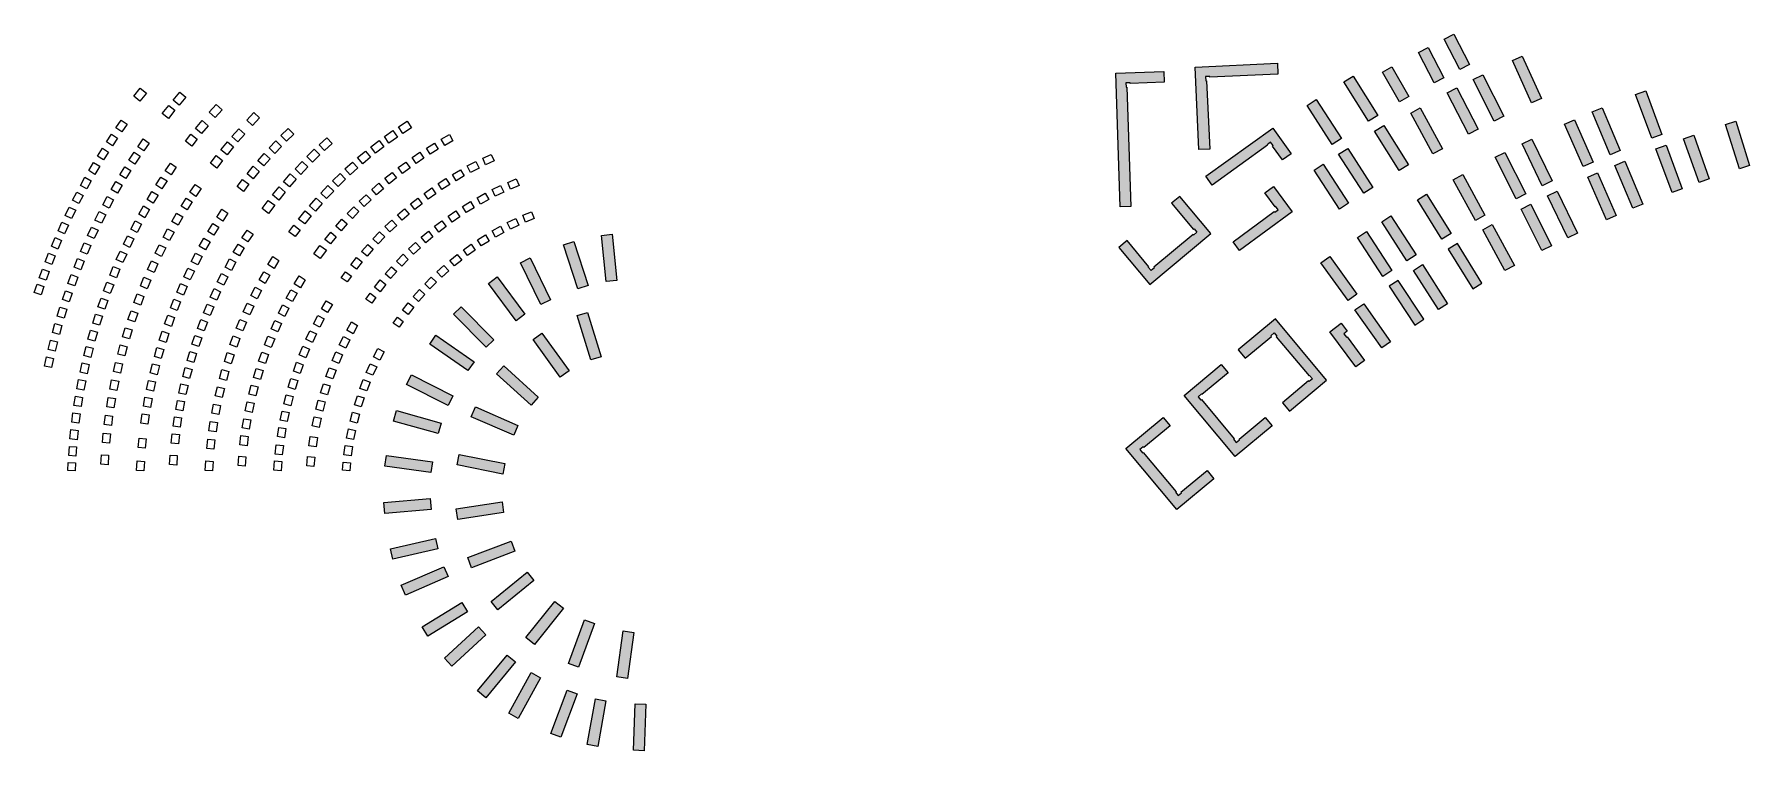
# Model space of a CAD drawing. Header units: millimetres. Extents: x 2242867 to 2245245, y 377909 to 380965.
# Drawn here: x 2242867 to 2245245, y 377909 to 378902 of the extents above; entities that cross this region are included whole.
import ezdxf

# ---------------------------------------------------------------- set-up
doc = ezdxf.new("R2010")
doc.units = ezdxf.units.MM
doc.layers.add('дома_зона застройки', color=7, linetype='Continuous', true_color=0x000000)
doc.layers.add('дома_штриховка_контур_М', color=22, linetype='Continuous', transparency=0.5)
doc.layers.add('дома_штриховка_контур_МН', color=5, linetype='Continuous', transparency=0.5)

msp = doc.modelspace()

# ---------------------------------------------------------------- hatches: boundary and pattern name
at = {"layer": 'дома_штриховка_контур_М'}
h = msp.add_hatch(color=256, dxfattribs=at)
h.dxf.hatch_style = 1
h.paths.add_polyline_path([(2244481.5, 378742), (2244476.2, 378856.2), (2244590.3, 378861.5), (2244591, 378846.6), (2244496.6, 378842.2), (2244496.6, 378843.3), (2244490.7, 378843), (2244490.9, 378837), (2244492.1, 378837.1), (2244496.4, 378742.7)])
h = msp.add_hatch(color=256, dxfattribs=at)
h.dxf.hatch_style = 1
h.paths.add_polyline_path([(2244372.4, 378662.7), (2244366.1, 378847.7), (2244433, 378850), (2244433.5, 378835.1), (2244386.3, 378833.5), (2244386.3, 378834.6), (2244380.4, 378834.4), (2244380.6, 378828.4), (2244381.7, 378828.4), (2244387.3, 378663.2)])
h = msp.add_hatch(color=256, dxfattribs=at)
h.dxf.hatch_style = 1
h.paths.add_polyline_path([(2244491.1, 378704.9), (2244584, 378771.4), (2244609.3, 378736.2), (2244597.1, 378727.5), (2244583.3, 378746.7), (2244584.3, 378747.4), (2244580.8, 378752.2), (2244575.9, 378748.7), (2244576.6, 378747.8), (2244499.8, 378692.7)])
h = msp.add_hatch(color=256, dxfattribs=at)
h.dxf.hatch_style = 1
h.paths.add_polyline_path([(2244370.4, 378606.3), (2244413.4, 378554.8), (2244498, 378625.6), (2244455.1, 378677.1), (2244443.6, 378667.5), (2244473.9, 378631.2), (2244474.7, 378631.9), (2244478.6, 378627.3), (2244474, 378623.5), (2244473.3, 378624.4), (2244418.9, 378579), (2244419.7, 378578.1), (2244415.1, 378574.3), (2244411.3, 378578.9), (2244412.1, 378579.6), (2244381.8, 378615.9)])
h = msp.add_hatch(color=256, dxfattribs=at)
h.dxf.hatch_style = 1
h.paths.add_polyline_path([(2244537.6, 378602), (2244528.7, 378614.1), (2244585.9, 378656), (2244586.6, 378655.1), (2244591.3, 378658.6), (2244587.8, 378663.4), (2244586.9, 378662.7), (2244572.9, 378681.8), (2244585, 378690.6), (2244610.6, 378655.6)])
h = msp.add_hatch(color=256, dxfattribs=at)
h.dxf.hatch_style = 1
h.paths.add_polyline_path([(2244606.8, 378379.6), (2244658.2, 378422.5), (2244587.5, 378507.3), (2244536, 378464.3), (2244545.6, 378452.8), (2244581.9, 378483.1), (2244581.1, 378484), (2244585.7, 378487.8), (2244589.5, 378483.3), (2244588.7, 378482.6), (2244634.1, 378428.2), (2244634.9, 378428.9), (2244638.8, 378424.3), (2244634.3, 378420.5), (2244633.5, 378421.4), (2244597.2, 378391.1)])
h = msp.add_hatch(color=256, dxfattribs=at)
h.dxf.hatch_style = 1
h.paths.add_polyline_path([(2244583, 378359.3), (2244531.5, 378316.4), (2244460.9, 378401.2), (2244512.4, 378444.1), (2244522, 378432.6), (2244485.7, 378402.4), (2244484.9, 378403.3), (2244480.3, 378399.5), (2244484.1, 378394.9), (2244485, 378395.6), (2244530.3, 378341.2), (2244529.4, 378340.5), (2244533.3, 378335.8), (2244537.8, 378339.6), (2244537.1, 378340.5), (2244573.4, 378370.7)])
h = msp.add_hatch(color=256, dxfattribs=at)
h.dxf.hatch_style = 1
h.paths.add_polyline_path([(2244502.3, 378285.9), (2244450.9, 378243), (2244380.3, 378327.9), (2244431.8, 378370.8), (2244441.4, 378359.3), (2244405.1, 378329.1), (2244404.3, 378329.9), (2244399.7, 378326.1), (2244403.5, 378321.5), (2244404.4, 378322.3), (2244449.7, 378267.8), (2244448.8, 378267.1), (2244452.7, 378262.5), (2244457.2, 378266.2), (2244456.5, 378267.1), (2244492.8, 378297.4)])
at = {"layer": 'дома_штриховка_контур_МН'}
h = msp.add_hatch(color=256, dxfattribs=at)
h.dxf.hatch_style = 1
h.paths.add_polyline_path([(2244821.3, 378894.7), (2244834.6, 378901.6), (2244856.3, 378859.7), (2244843.1, 378852.8)])
h = msp.add_hatch(color=256, dxfattribs=at)
h.dxf.hatch_style = 1
h.paths.add_polyline_path([(2244785.8, 378876.5), (2244799, 378883.4), (2244820.8, 378841.4), (2244807.5, 378834.5)])
h = msp.add_hatch(color=256, dxfattribs=at)
h.dxf.hatch_style = 1
h.paths.add_polyline_path([(2244942.3, 378806.5), (2244915.8, 378865.2), (2244929.4, 378871.3), (2244956, 378812.7)])
h = msp.add_hatch(color=256, dxfattribs=at)
h.dxf.hatch_style = 1
h.paths.add_polyline_path([(2244682.5, 378835.8), (2244695.2, 378843.7), (2244729.2, 378789), (2244716.5, 378781.1)])
h = msp.add_hatch(color=256, dxfattribs=at)
h.dxf.hatch_style = 1
h.paths.add_polyline_path([(2244735.9, 378849.1), (2244748.9, 378856.5), (2244772.2, 378815.4), (2244759.2, 378808)])
h = msp.add_hatch(color=256, dxfattribs=at)
h.dxf.hatch_style = 1
h.paths.add_polyline_path([(2244861.7, 378838.9), (2244875, 378845.7), (2244904, 378788.2), (2244890.6, 378781.4)])
h = msp.add_hatch(color=256, dxfattribs=at)
h.dxf.hatch_style = 1
h.paths.add_polyline_path([(2244855, 378763.2), (2244825.6, 378820.5), (2244838.9, 378827.3), (2244868.3, 378770.1)])
h = msp.add_hatch(color=256, dxfattribs=at)
h.dxf.hatch_style = 1
h.paths.add_polyline_path([(2245109.2, 378757.8), (2245086.7, 378818.1), (2245100.8, 378823.4), (2245123.2, 378763)])
h = msp.add_hatch(color=256, dxfattribs=at)
h.dxf.hatch_style = 1
h.paths.add_polyline_path([(2244631.5, 378803.2), (2244644.1, 378811.2), (2244678.9, 378757.1), (2244666.3, 378749)])
h = msp.add_hatch(color=256, dxfattribs=at)
h.dxf.hatch_style = 1
h.paths.add_polyline_path([(2244775, 378792.4), (2244788.1, 378799.6), (2244819, 378743.1), (2244805.8, 378735.9)])
h = msp.add_hatch(color=256, dxfattribs=at)
h.dxf.hatch_style = 1
h.paths.add_polyline_path([(2245026.6, 378794), (2245040.4, 378799.7), (2245065.3, 378740.4), (2245051.5, 378734.6)])
h = msp.add_hatch(color=256, dxfattribs=at)
h.dxf.hatch_style = 1
h.paths.add_polyline_path([(2244725, 378767.4), (2244737.7, 378775.3), (2244771.7, 378720.7), (2244759.1, 378712.8)])
h = msp.add_hatch(color=256, dxfattribs=at)
h.dxf.hatch_style = 1
h.paths.add_polyline_path([(2245013.9, 378718.4), (2244988.1, 378777.3), (2245001.8, 378783.3), (2245027.6, 378724.3)])
h = msp.add_hatch(color=256, dxfattribs=at)
h.dxf.hatch_style = 1
h.paths.add_polyline_path([(2245230.5, 378715.2), (2245211.3, 378776.7), (2245225.6, 378781.1), (2245244.7, 378719.7)])
h = msp.add_hatch(color=256, dxfattribs=at)
h.dxf.hatch_style = 1
h.paths.add_polyline_path([(2244675, 378735.5), (2244687.6, 378743.6), (2244722.4, 378689.4), (2244709.8, 378681.4)])
h = msp.add_hatch(color=256, dxfattribs=at)
h.dxf.hatch_style = 1
h.paths.add_polyline_path([(2244929.2, 378749.8), (2244942.6, 378756.3), (2244970.8, 378698.5), (2244957.3, 378691.9)])
h = msp.add_hatch(color=256, dxfattribs=at)
h.dxf.hatch_style = 1
h.paths.add_polyline_path([(2245137.3, 378682.5), (2245114.8, 378742.8), (2245128.8, 378748.1), (2245151.3, 378687.7)])
h = msp.add_hatch(color=256, dxfattribs=at)
h.dxf.hatch_style = 1
h.paths.add_polyline_path([(2245153.1, 378756.9), (2245167.2, 378761.9), (2245188.8, 378701.3), (2245174.7, 378696.3)])
h = msp.add_hatch(color=256, dxfattribs=at)
h.dxf.hatch_style = 1
h.paths.add_polyline_path([(2244641, 378713.4), (2244653.5, 378721.6), (2244688.7, 378667.7), (2244676.2, 378659.5)])
h = msp.add_hatch(color=256, dxfattribs=at)
h.dxf.hatch_style = 1
h.paths.add_polyline_path([(2244920.9, 378673.7), (2244891.9, 378731.2), (2244905.3, 378737.9), (2244934.3, 378680.5)])
h = msp.add_hatch(color=256, dxfattribs=at)
h.dxf.hatch_style = 1
h.paths.add_polyline_path([(2245057.7, 378719.9), (2245071.5, 378725.7), (2245096.5, 378666.3), (2245082.7, 378660.5)])
h = msp.add_hatch(color=256, dxfattribs=at)
h.dxf.hatch_style = 1
h.paths.add_polyline_path([(2244833.9, 378700.1), (2244847, 378707.3), (2244877.9, 378650.8), (2244864.7, 378643.6)])
h = msp.add_hatch(color=256, dxfattribs=at)
h.dxf.hatch_style = 1
h.paths.add_polyline_path([(2245046.1, 378644.7), (2245020.3, 378703.7), (2245034, 378709.7), (2245059.8, 378650.7)])
h = msp.add_hatch(color=256, dxfattribs=at)
h.dxf.hatch_style = 1
h.paths.add_polyline_path([(2244784.3, 378672.3), (2244797, 378680.2), (2244831, 378625.5), (2244818.3, 378617.6)])
h = msp.add_hatch(color=256, dxfattribs=at)
h.dxf.hatch_style = 1
h.paths.add_polyline_path([(2244964.6, 378677.6), (2244978, 378684.2), (2245006.2, 378626.3), (2244992.7, 378619.7)])
h = msp.add_hatch(color=256, dxfattribs=at)
h.dxf.hatch_style = 1
h.paths.add_polyline_path([(2244735, 378642), (2244747.6, 378650.1), (2244782.4, 378595.9), (2244769.8, 378587.8)])
h = msp.add_hatch(color=256, dxfattribs=at)
h.dxf.hatch_style = 1
h.paths.add_polyline_path([(2244956.9, 378601.9), (2244928.1, 378659.4), (2244941.5, 378666.1), (2244970.3, 378608.6)])
h = msp.add_hatch(color=256, dxfattribs=at)
h.dxf.hatch_style = 1
h.paths.add_polyline_path([(2243659.8, 378558.9), (2243653.6, 378623), (2243668.5, 378624.5), (2243674.7, 378560.4)])
h = msp.add_hatch(color=256, dxfattribs=at)
h.dxf.hatch_style = 1
h.paths.add_polyline_path([(2244701, 378620), (2244713.5, 378628.2), (2244748.7, 378574.3), (2244736.2, 378566.1)])
h = msp.add_hatch(color=256, dxfattribs=at)
h.dxf.hatch_style = 1
h.paths.add_polyline_path([(2244874.8, 378630.8), (2244887.9, 378638), (2244918.7, 378581.5), (2244905.6, 378574.3)])
h = msp.add_hatch(color=256, dxfattribs=at)
h.dxf.hatch_style = 1
h.paths.add_polyline_path([(2243634.9, 378553.4), (2243620.7, 378548.8), (2243601, 378610.1), (2243615.2, 378614.7)])
h = msp.add_hatch(color=256, dxfattribs=at)
h.dxf.hatch_style = 1
h.paths.add_polyline_path([(2244861, 378549.1), (2244873.7, 378557), (2244839.7, 378611.7), (2244827, 378603.8)])
h = msp.add_hatch(color=256, dxfattribs=at)
h.dxf.hatch_style = 1
h.paths.add_polyline_path([(2243541.4, 378585.2), (2243554.9, 378591.7), (2243582.9, 378533.7), (2243569.4, 378527.2)])
h = msp.add_hatch(color=256, dxfattribs=at)
h.dxf.hatch_style = 1
h.paths.add_polyline_path([(2244688.2, 378532.8), (2244650.6, 378585.1), (2244662.8, 378593.8), (2244700.3, 378541.6)])
h = msp.add_hatch(color=256, dxfattribs=at)
h.dxf.hatch_style = 1
h.paths.add_polyline_path([(2244825.9, 378528.1), (2244813.3, 378520.1), (2244778.8, 378574.5), (2244791.5, 378582.5)])
h = msp.add_hatch(color=256, dxfattribs=at)
h.dxf.hatch_style = 1
h.paths.add_polyline_path([(2243496.8, 378556.5), (2243508.8, 378565.4), (2243547.2, 378513.8), (2243535.2, 378504.8)])
h = msp.add_hatch(color=256, dxfattribs=at)
h.dxf.hatch_style = 1
h.paths.add_polyline_path([(2244780.7, 378498.8), (2244793.2, 378507.1), (2244757.6, 378560.7), (2244745.1, 378552.5)])
h = msp.add_hatch(color=256, dxfattribs=at)
h.dxf.hatch_style = 1
h.paths.add_polyline_path([(2244747, 378475.7), (2244734.8, 378467.1), (2244697.7, 378519.7), (2244709.9, 378528.3)])
h = msp.add_hatch(color=256, dxfattribs=at)
h.dxf.hatch_style = 1
h.paths.add_polyline_path([(2243448.5, 378513.7), (2243459.1, 378524.2), (2243504.3, 378478.4), (2243493.6, 378467.9)])
h = msp.add_hatch(color=256, dxfattribs=at)
h.dxf.hatch_style = 1
h.paths.add_polyline_path([(2243638.9, 378450.4), (2243619.8, 378511.9), (2243634, 378516.3), (2243653.1, 378454.8)])
h = msp.add_hatch(color=256, dxfattribs=at)
h.dxf.hatch_style = 1
h.paths.add_polyline_path([(2243415.5, 378472.3), (2243424, 378484.6), (2243476.9, 378448), (2243468.4, 378435.7)])
h = msp.add_hatch(color=256, dxfattribs=at)
h.dxf.hatch_style = 1
h.paths.add_polyline_path([(2243558.7, 378478.6), (2243570.8, 378487.4), (2243608.5, 378435.2), (2243596.4, 378426.5)])
h = msp.add_hatch(color=256, dxfattribs=at)
h.dxf.hatch_style = 1
h.paths.add_polyline_path([(2244662.9, 378489.5), (2244678.8, 378501.2), (2244687, 378490.1), (2244682.3, 378486.6), (2244685.8, 378481.8), (2244686.8, 378482.5), (2244711.1, 378449.7), (2244699.1, 378440.8)])
h = msp.add_hatch(color=256, dxfattribs=at)
h.dxf.hatch_style = 1
h.paths.add_polyline_path([(2243508, 378431), (2243518, 378442.1), (2243565.9, 378399), (2243555.9, 378387.9)])
h = msp.add_hatch(color=256, dxfattribs=at)
h.dxf.hatch_style = 1
h.paths.add_polyline_path([(2243383.5, 378416.2), (2243390.2, 378429.6), (2243447.7, 378400.7), (2243441, 378387.3)])
h = msp.add_hatch(color=256, dxfattribs=at)
h.dxf.hatch_style = 1
h.paths.add_polyline_path([(2243472.8, 378371.7), (2243478.8, 378385.5), (2243537.8, 378359.8), (2243531.9, 378346.1)])
h = msp.add_hatch(color=256, dxfattribs=at)
h.dxf.hatch_style = 1
h.paths.add_polyline_path([(2243365.4, 378365.8), (2243369.5, 378380.2), (2243431.4, 378362.7), (2243427.4, 378348.3)])
h = msp.add_hatch(color=256, dxfattribs=at)
h.dxf.hatch_style = 1
h.paths.add_polyline_path([(2243355.4, 378318.2), (2243419.2, 378309.3), (2243417.1, 378294.5), (2243353.3, 378303.4)])
h = msp.add_hatch(color=256, dxfattribs=at)
h.dxf.hatch_style = 1
h.paths.add_polyline_path([(2243453.5, 378305), (2243456.5, 378319.6), (2243519.6, 378306.9), (2243516.6, 378292.3)])
h = msp.add_hatch(color=256, dxfattribs=at)
h.dxf.hatch_style = 1
h.paths.add_polyline_path([(2243352, 378252.7), (2243416.1, 378258.2), (2243417.4, 378243.3), (2243353.2, 378237.8)])
h = msp.add_hatch(color=256, dxfattribs=at)
h.dxf.hatch_style = 1
h.paths.add_polyline_path([(2243452.1, 378244.1), (2243515.7, 378253.7), (2243517.9, 378239), (2243454.3, 378229.3)])
h = msp.add_hatch(color=256, dxfattribs=at)
h.dxf.hatch_style = 1
h.paths.add_polyline_path([(2243360.9, 378188.8), (2243423.6, 378203.1), (2243426.9, 378188.5), (2243364.2, 378174.2)])
h = msp.add_hatch(color=256, dxfattribs=at)
h.dxf.hatch_style = 1
h.paths.add_polyline_path([(2243468.1, 378176.5), (2243528.3, 378199.3), (2243533.6, 378185.3), (2243473.4, 378162.5)])
h = msp.add_hatch(color=256, dxfattribs=at)
h.dxf.hatch_style = 1
h.paths.add_polyline_path([(2243376.1, 378138.1), (2243435, 378163.9), (2243441, 378150.2), (2243382.1, 378124.4)])
h = msp.add_hatch(color=256, dxfattribs=at)
h.dxf.hatch_style = 1
h.paths.add_polyline_path([(2243500.5, 378115.6), (2243550.3, 378156.3), (2243559.8, 378144.7), (2243510, 378104)])
h = msp.add_hatch(color=256, dxfattribs=at)
h.dxf.hatch_style = 1
h.paths.add_polyline_path([(2243405, 378080.4), (2243459.9, 378114.1), (2243467.7, 378101.4), (2243412.9, 378067.7)])
h = msp.add_hatch(color=256, dxfattribs=at)
h.dxf.hatch_style = 1
h.paths.add_polyline_path([(2243548.8, 378065.6), (2243589, 378115.9), (2243600.7, 378106.5), (2243560.5, 378056.3)])
h = msp.add_hatch(color=256, dxfattribs=at)
h.dxf.hatch_style = 1
h.paths.add_polyline_path([(2243435.8, 378037.2), (2243483.3, 378080.6), (2243493.4, 378069.6), (2243445.9, 378026.2)])
h = msp.add_hatch(color=256, dxfattribs=at)
h.dxf.hatch_style = 1
h.paths.add_polyline_path([(2243629.8, 378090.1), (2243643.8, 378085), (2243621.6, 378024.5), (2243607.6, 378029.7)])
h = msp.add_hatch(color=256, dxfattribs=at)
h.dxf.hatch_style = 1
h.paths.add_polyline_path([(2243683.6, 378075), (2243698.4, 378072.9), (2243689.4, 378009.1), (2243674.6, 378011.2)])
h = msp.add_hatch(color=256, dxfattribs=at)
h.dxf.hatch_style = 1
h.paths.add_polyline_path([(2243481.8, 377991.9), (2243522.9, 378041.5), (2243534.4, 378032), (2243493.3, 377982.4)])
h = msp.add_hatch(color=256, dxfattribs=at)
h.dxf.hatch_style = 1
h.paths.add_polyline_path([(2243524.9, 377960.9), (2243555.9, 378017.3), (2243569, 378010.1), (2243538, 377953.7)])
h = msp.add_hatch(color=256, dxfattribs=at)
h.dxf.hatch_style = 1
h.paths.add_polyline_path([(2243583.1, 377932.8), (2243606, 377993), (2243619.9, 377987.7), (2243597, 377927.5)])
h = msp.add_hatch(color=256, dxfattribs=at)
h.dxf.hatch_style = 1
h.paths.add_polyline_path([(2243633.8, 377917.4), (2243645, 377980.7), (2243659.7, 377978.1), (2243648.5, 377914.8)])
h = msp.add_hatch(color=256, dxfattribs=at)
h.dxf.hatch_style = 1
h.paths.add_polyline_path([(2243697.8, 377909.5), (2243700.2, 377973.8), (2243715.1, 377973.3), (2243712.8, 377909)])

# ---------------------------------------------------------------- linework, layer by layer
at = {"layer": 'дома_зона застройки'}
for points in [[(2244821.3, 378894.7), (2244834.6, 378901.6), (2244856.3, 378859.7), (2244843.1, 378852.8)], [(2244481.5, 378742), (2244476.2, 378856.2), (2244590.3, 378861.5), (2244591, 378846.6), (2244496.6, 378842.2), (2244496.6, 378843.3), (2244490.7, 378843), (2244490.9, 378837), (2244492.1, 378837.1), (2244496.4, 378742.7)], [(2244785.8, 378876.5), (2244799, 378883.4), (2244820.8, 378841.4), (2244807.5, 378834.5)], [(2244942.3, 378806.5), (2244915.8, 378865.2), (2244929.4, 378871.3), (2244956, 378812.7)], [(2244372.4, 378662.7), (2244366.1, 378847.7), (2244433, 378850), (2244433.5, 378835.1), (2244386.3, 378833.5), (2244386.3, 378834.6), (2244380.4, 378834.4), (2244380.6, 378828.4), (2244381.7, 378828.4), (2244387.3, 378663.2)], [(2244682.5, 378835.8), (2244695.2, 378843.7), (2244729.2, 378789), (2244716.5, 378781.1)], [(2244735.9, 378849.1), (2244748.9, 378856.5), (2244772.2, 378815.4), (2244759.2, 378808)], [(2244861.7, 378838.9), (2244875, 378845.7), (2244904, 378788.2), (2244890.6, 378781.4)], [(2243005.3, 378816), (2243014.2, 378827.2), (2243022.8, 378820.3), (2243013.9, 378809.2)], [(2243059.9, 378810.6), (2243069.1, 378821.5), (2243077.5, 378814.5), (2243068.3, 378803.5)], [(2244855, 378763.2), (2244825.6, 378820.5), (2244838.9, 378827.3), (2244868.3, 378770.1)], [(2245109.2, 378757.8), (2245086.7, 378818.1), (2245100.8, 378823.4), (2245123.2, 378763)], [(2243044.8, 378791.9), (2243053.7, 378803.1), (2243062.3, 378796.3), (2243053.4, 378785.1)], [(2243110, 378793.9), (2243119.6, 378804.5), (2243127.8, 378797.1), (2243118.1, 378786.5)], [(2243162, 378782.7), (2243171.7, 378793.2), (2243179.8, 378785.7), (2243170, 378775.2)], [(2244631.5, 378803.2), (2244644.1, 378811.2), (2244678.9, 378757.1), (2244666.3, 378749)], [(2244775, 378792.4), (2244788.1, 378799.6), (2244819, 378743.1), (2244805.8, 378735.9)], [(2245026.6, 378794), (2245040.4, 378799.7), (2245065.3, 378740.4), (2245051.5, 378734.6)], [(2242980.4, 378772), (2242987.8, 378782.6), (2242996, 378776.9), (2242988.6, 378766.3)], [(2243090.8, 378771.1), (2243100, 378782.1), (2243108.4, 378775), (2243099.3, 378764.1)], [(2243141.4, 378759.9), (2243150.9, 378770.7), (2243159.1, 378763.4), (2243149.7, 378752.7)], [(2243209.3, 378761.3), (2243219.5, 378771.2), (2243227.2, 378763.3), (2243216.9, 378753.4)], [(2243352.6, 378760), (2243364.3, 378768.2), (2243370.7, 378759.3), (2243359, 378751)], [(2243372, 378773.5), (2243384, 378781.3), (2243390, 378772.1), (2243378, 378764.3)], [(2244491.1, 378704.9), (2244584, 378771.4), (2244609.3, 378736.2), (2244597.1, 378727.5), (2244583.3, 378746.7), (2244584.3, 378747.4), (2244580.8, 378752.2), (2244575.9, 378748.7), (2244576.6, 378747.8), (2244499.8, 378692.7)], [(2244725, 378767.4), (2244737.7, 378775.3), (2244771.7, 378720.7), (2244759.1, 378712.8)], [(2245013.9, 378718.4), (2244988.1, 378777.3), (2245001.8, 378783.3), (2245027.6, 378724.3)], [(2245230.5, 378715.2), (2245211.3, 378776.7), (2245225.6, 378781.1), (2245244.7, 378719.7)], [(2242954.9, 378732.8), (2242961.8, 378743.8), (2242970.2, 378738.5), (2242963.3, 378727.5)], [(2242967.4, 378752.6), (2242974.6, 378763.4), (2242982.9, 378757.9), (2242975.7, 378747)], [(2243011, 378745.9), (2243018.4, 378756.6), (2243026.6, 378750.9), (2243019.2, 378740.2)], [(2243076.9, 378753.4), (2243084.4, 378763.1), (2243093.1, 378756.4), (2243085.6, 378746.7)], [(2243126.2, 378741.6), (2243135.2, 378752.7), (2243143.7, 378745.7), (2243134.7, 378734.6)], [(2243193, 378744.1), (2243202.1, 378753.8), (2243210.1, 378746.3), (2243201, 378736.6)], [(2243245.3, 378732.3), (2243255.5, 378742.3), (2243263.2, 378734.5), (2243253, 378724.4)], [(2243262.2, 378748.6), (2243272.7, 378758.3), (2243280.2, 378750.2), (2243269.6, 378740.5)], [(2243333.8, 378745.7), (2243345.2, 378754.4), (2243351.9, 378745.7), (2243340.5, 378737)], [(2243411, 378743.9), (2243422, 378750.8), (2243427.3, 378742.3), (2243416.3, 378735.4)], [(2243431.5, 378756.3), (2243442.8, 378762.6), (2243447.7, 378753.9), (2243436.4, 378747.6)], [(2244675, 378735.5), (2244687.6, 378743.6), (2244722.4, 378689.4), (2244709.8, 378681.4)], [(2244929.2, 378749.8), (2244942.6, 378756.3), (2244970.8, 378698.5), (2244957.3, 378691.9)], [(2245137.3, 378682.5), (2245114.8, 378742.8), (2245128.8, 378748.1), (2245151.3, 378687.7)], [(2245153.1, 378756.9), (2245167.2, 378761.9), (2245188.8, 378701.3), (2245174.7, 378696.3)], [(2242942.9, 378712.7), (2242949.5, 378723.9), (2242958.1, 378718.8), (2242951.5, 378707.6)], [(2242986, 378707), (2242992.8, 378718.1), (2243001.3, 378712.8), (2242994.5, 378701.8)], [(2242998.6, 378727.2), (2243005.7, 378738.1), (2243014.1, 378732.6), (2243007, 378721.7)], [(2243048.8, 378712.5), (2243056.1, 378723.2), (2243064.3, 378717.6), (2243057, 378706.9)], [(2243111.6, 378723.1), (2243119.7, 378733.6), (2243128.4, 378726.9), (2243120.3, 378716.3)], [(2243162.3, 378708.4), (2243170.7, 378718.7), (2243179.2, 378711.7), (2243170.8, 378701.4)], [(2243177.3, 378726.5), (2243186.1, 378736.5), (2243194.4, 378729.3), (2243185.6, 378719.3)], [(2243228.8, 378715.1), (2243238.6, 378725.5), (2243246.6, 378717.9), (2243236.8, 378707.5)], [(2243297.9, 378715), (2243308.6, 378724.6), (2243315.9, 378716.4), (2243305.3, 378706.8)], [(2243315.6, 378730.7), (2243326.6, 378739.8), (2243333.6, 378731.4), (2243322.6, 378722.2)], [(2243371.9, 378716.9), (2243382.3, 378724.6), (2243388.3, 378716.6), (2243377.8, 378708.9)], [(2243391.1, 378730.8), (2243401.9, 378738.1), (2243407.5, 378729.9), (2243396.8, 378722.6)], [(2243467.6, 378719.2), (2243479.2, 378725.2), (2243483.8, 378716.3), (2243472.2, 378710.3)], [(2243488.9, 378730), (2243500.7, 378735.3), (2243504.8, 378726.2), (2243492.9, 378720.9)], [(2244641, 378713.4), (2244653.5, 378721.6), (2244688.7, 378667.7), (2244676.2, 378659.5)], [(2244920.9, 378673.7), (2244891.9, 378731.2), (2244905.3, 378737.9), (2244934.3, 378680.5)], [(2245057.7, 378719.9), (2245071.5, 378725.7), (2245096.5, 378666.3), (2245082.7, 378660.5)], [(2242931.4, 378692.3), (2242937.7, 378703.7), (2242946.5, 378698.8), (2242940.2, 378687.4)], [(2242973.9, 378686.4), (2242980.4, 378697.7), (2242989.1, 378692.7), (2242982.6, 378681.4)], [(2243036, 378692.9), (2243043, 378703.8), (2243051.4, 378698.4), (2243044.4, 378687.4)], [(2243148.6, 378690.7), (2243156.1, 378700.5), (2243164.8, 378693.8), (2243157.3, 378684)], [(2243212.9, 378697.3), (2243222.3, 378708.1), (2243230.6, 378700.8), (2243221.2, 378690.1)], [(2243280.9, 378698.6), (2243291.2, 378708.6), (2243298.8, 378700.7), (2243288.6, 378690.7)], [(2243335.2, 378686.6), (2243344.9, 378695.2), (2243351.5, 378687.7), (2243341.8, 378679.1)], [(2243353.2, 378702.1), (2243363.3, 378710.3), (2243369.6, 378702.6), (2243359.5, 378694.4)], [(2243427, 378694.8), (2243438, 378701.8), (2243443.4, 378693.4), (2243432.4, 378686.4)], [(2243447, 378707.5), (2243458.3, 378714), (2243463.3, 378705.3), (2243452, 378698.8)], [(2243523.5, 378696.4), (2243535.5, 378701.4), (2243539.3, 378692.2), (2243527.3, 378687.2)], [(2244833.9, 378700.1), (2244847, 378707.3), (2244877.9, 378650.8), (2244864.7, 378643.6)], [(2245046.1, 378644.7), (2245020.3, 378703.7), (2245034, 378709.7), (2245059.8, 378650.7)], [(2242920.5, 378671.6), (2242926.5, 378683.1), (2242935.4, 378678.5), (2242929.4, 378667)], [(2242962.5, 378665.5), (2242968.6, 378676.9), (2242977.4, 378672.2), (2242971.3, 378660.8)], [(2243023.8, 378672.8), (2243030.5, 378684), (2243039.1, 378678.8), (2243032.4, 378667.7)], [(2243070.9, 378663.7), (2243077.8, 378674.7), (2243086.3, 378669.4), (2243079.4, 378658.4)], [(2243083, 378682.7), (2243090.3, 378693.5), (2243098.6, 378687.9), (2243091.3, 378677.1)], [(2243183.1, 378660.2), (2243191.8, 378671.5), (2243200.6, 378664.9), (2243191.9, 378653.5)], [(2243197.7, 378679), (2243206.7, 378690.1), (2243215.3, 378683.1), (2243206.2, 378672)], [(2243248.8, 378664), (2243258.3, 378674.7), (2243266.5, 378667.4), (2243257.1, 378656.7)], [(2243264.5, 378681.6), (2243274.4, 378692), (2243282.4, 378684.4), (2243272.5, 378674)], [(2243317.8, 378670.4), (2243327.2, 378679.4), (2243334.1, 378672.2), (2243324.8, 378663.2)], [(2243388.8, 378666.8), (2243399.1, 378674.8), (2243405.2, 378666.9), (2243395, 378658.9)], [(2243407.6, 378681.2), (2243418.2, 378688.7), (2243424, 378680.6), (2243413.4, 378673.1)], [(2243481, 378675.2), (2243492.5, 378681.4), (2243497.2, 378672.6), (2243485.8, 378666.4)], [(2243502, 378686.4), (2243513.7, 378692), (2243518, 378682.9), (2243506.3, 378677.3)], [(2244370.4, 378606.3), (2244413.4, 378554.8), (2244498, 378625.6), (2244455.1, 378677.1), (2244443.6, 378667.5), (2244473.9, 378631.2), (2244474.7, 378631.9), (2244478.6, 378627.3), (2244474, 378623.5), (2244473.3, 378624.4), (2244418.9, 378579), (2244419.7, 378578.1), (2244415.1, 378574.3), (2244411.3, 378578.9), (2244412.1, 378579.6), (2244381.8, 378615.9)], [(2244537.6, 378602), (2244528.7, 378614.1), (2244585.9, 378656), (2244586.6, 378655.1), (2244591.3, 378658.6), (2244587.8, 378663.4), (2244586.9, 378662.7), (2244572.9, 378681.8), (2244585, 378690.6), (2244610.6, 378655.6)], [(2244784.3, 378672.3), (2244797, 378680.2), (2244831, 378625.5), (2244818.3, 378617.6)], [(2244964.6, 378677.6), (2244978, 378684.2), (2245006.2, 378626.3), (2244992.7, 378619.7)], [(2242910.2, 378650.6), (2242915.9, 378662.3), (2242924.9, 378657.9), (2242919.1, 378646.2)], [(2242951.6, 378644.3), (2242957.4, 378655.9), (2242966.4, 378651.4), (2242960.5, 378639.8)], [(2243012.2, 378652.5), (2243018.6, 378663.8), (2243027.3, 378658.9), (2243020.9, 378647.5)], [(2243058.2, 378642.3), (2243064.7, 378653.6), (2243073.4, 378648.5), (2243066.8, 378637.3)], [(2243120.3, 378648.4), (2243127.5, 378659.2), (2243135.8, 378653.7), (2243128.7, 378642.9)], [(2243233.8, 378645.7), (2243242.8, 378656.8), (2243251.4, 378649.9), (2243242.3, 378638.8)], [(2243301.2, 378653.4), (2243310.1, 378662.8), (2243317.4, 378655.9), (2243308.4, 378646.5)], [(2243370.8, 378651.4), (2243380.6, 378659.9), (2243387.1, 378652.3), (2243377.3, 378643.9)], [(2243440.9, 378649.8), (2243451.7, 378657.1), (2243457.3, 378648.8), (2243446.6, 378641.5)], [(2243460.7, 378663), (2243471.8, 378669.8), (2243477, 378661.2), (2243465.9, 378654.5)], [(2243544.6, 378650.8), (2243556.7, 378655.6), (2243560.4, 378646.4), (2243548.4, 378641.5)], [(2244735, 378642), (2244747.6, 378650.1), (2244782.4, 378595.9), (2244769.8, 378587.8)], [(2244956.9, 378601.9), (2244928.1, 378659.4), (2244941.5, 378666.1), (2244970.3, 378608.6)], [(2242900.4, 378629.4), (2242905.8, 378641.2), (2242914.9, 378637.1), (2242909.5, 378625.2)], [(2242941.3, 378622.7), (2242946.8, 378634.5), (2242955.9, 378630.3), (2242950.4, 378618.5)], [(2243001.2, 378631.8), (2243007.3, 378643.3), (2243016.1, 378638.6), (2243010.1, 378627.1)], [(2243046.2, 378620.5), (2243052.3, 378632), (2243061.1, 378627.3), (2243055, 378615.8)], [(2243107.9, 378628.3), (2243114.7, 378639.4), (2243123.2, 378634.2), (2243116.4, 378623.1)], [(2243155.2, 378619.4), (2243162.3, 378630.3), (2243170.7, 378624.9), (2243163.6, 378613.9)], [(2243220.3, 378627.9), (2243227.1, 378637), (2243235.9, 378630.4), (2243229.1, 378621.3)], [(2243270.1, 378617.4), (2243278.3, 378627.5), (2243286, 378621.2), (2243277.9, 378611.1)], [(2243285.3, 378635.7), (2243293.8, 378645.5), (2243301.3, 378638.9), (2243292.8, 378629.1)], [(2243336.8, 378618.4), (2243345.9, 378627.7), (2243353.1, 378620.8), (2243344, 378611.4)], [(2243353.4, 378635.3), (2243362.9, 378644.2), (2243369.7, 378636.9), (2243360.3, 378628)], [(2243403.6, 378620.4), (2243413.6, 378628.8), (2243420, 378621.1), (2243410.1, 378612.8)], [(2243421.9, 378635.6), (2243432.3, 378643.4), (2243438.3, 378635.4), (2243428, 378627.6)], [(2243481.7, 378616.8), (2243492.7, 378623.7), (2243498, 378615.2), (2243487, 378608.3)], [(2243502, 378629.3), (2243513.4, 378635.6), (2243518.2, 378626.8), (2243506.8, 378620.6)], [(2243523, 378640.7), (2243534.7, 378646.3), (2243539, 378637.2), (2243527.3, 378631.6)], [(2243659.8, 378558.9), (2243653.6, 378623), (2243668.5, 378624.5), (2243674.7, 378560.4)], [(2244701, 378620), (2244713.5, 378628.2), (2244748.7, 378574.3), (2244736.2, 378566.1)], [(2244874.8, 378630.8), (2244887.9, 378638), (2244918.7, 378581.5), (2244905.6, 378574.3)], [(2242891.1, 378607.9), (2242896.2, 378619.9), (2242905.4, 378615.9), (2242900.3, 378604)], [(2242931.6, 378600.9), (2242936.8, 378612.8), (2242946, 378608.9), (2242940.8, 378596.9)], [(2242981.1, 378589.4), (2242986.5, 378601.3), (2242995.6, 378597.1), (2242990.2, 378585.3)], [(2242990.9, 378610.7), (2242996.6, 378622.4), (2243005.5, 378618), (2242999.8, 378606.3)], [(2243034.9, 378598.3), (2243040.7, 378610), (2243049.6, 378605.6), (2243043.9, 378593.9)], [(2243096.1, 378607.9), (2243102.6, 378619.2), (2243111.2, 378614.2), (2243104.8, 378602.9)], [(2243143.2, 378599.6), (2243149.8, 378610.8), (2243158.4, 378605.7), (2243151.8, 378594.5)], [(2243254.9, 378597.4), (2243263.4, 378608.9), (2243272.3, 378602.3), (2243263.8, 378590.8)], [(2243321.1, 378600.7), (2243329.7, 378610.5), (2243337.2, 378603.8), (2243328.6, 378594.1)], [(2243386.2, 378604.4), (2243395.7, 378613.2), (2243402.5, 378605.9), (2243393, 378597)], [(2243462.1, 378603.2), (2243472.7, 378610.7), (2243478.5, 378602.5), (2243467.9, 378595)], [(2243634.9, 378553.4), (2243620.7, 378548.8), (2243601, 378610.1), (2243615.2, 378614.7)], [(2244861, 378549.1), (2244873.7, 378557), (2244839.7, 378611.7), (2244827, 378603.8)], [(2242874.4, 378564.2), (2242878.8, 378576.4), (2242888.2, 378573), (2242883.8, 378560.8)], [(2242882.5, 378586.2), (2242887.2, 378598.3), (2242896.5, 378594.6), (2242891.8, 378582.5)], [(2242922.6, 378578.8), (2242927.4, 378590.9), (2242936.7, 378587.2), (2242931.9, 378575.1)], [(2242972, 378567.8), (2242977, 378579.8), (2242986.2, 378576), (2242981.2, 378564)], [(2243024.4, 378575.8), (2243029.7, 378587.7), (2243038.8, 378583.5), (2243033.5, 378571.7)], [(2243074.7, 378565.8), (2243080.4, 378577.5), (2243089.4, 378573.2), (2243083.7, 378561.5)], [(2243085.1, 378587), (2243091.1, 378598.5), (2243100, 378593.9), (2243093.9, 378582.4)], [(2243131.8, 378579.2), (2243138, 378590.6), (2243146.8, 378585.8), (2243140.6, 378574.4)], [(2243191.3, 378582.6), (2243198.2, 378593.7), (2243206.6, 378588.4), (2243199.7, 378577.3)], [(2243306.1, 378582.3), (2243314.2, 378592.5), (2243322, 378586.2), (2243313.9, 378576.1)], [(2243353.7, 378569.7), (2243362.3, 378579.4), (2243369.8, 378572.9), (2243361.3, 378563.1)], [(2243369.5, 378587.4), (2243378.6, 378596.8), (2243385.7, 378589.8), (2243376.7, 378580.5)], [(2243425.5, 378572.6), (2243435.2, 378581.3), (2243441.8, 378573.8), (2243432.2, 378565.2)], [(2243443.4, 378588.4), (2243453.5, 378596.5), (2243459.8, 378588.7), (2243449.6, 378580.6)], [(2243541.4, 378585.2), (2243554.9, 378591.7), (2243582.9, 378533.7), (2243569.4, 378527.2)], [(2244688.2, 378532.8), (2244650.6, 378585.1), (2244662.8, 378593.8), (2244700.3, 378541.6)], [(2244825.9, 378528.1), (2244813.3, 378520.1), (2244778.8, 378574.5), (2244791.5, 378582.5)], [(2242867.5, 378543.9), (2242871.3, 378555.3), (2242880.8, 378552.1), (2242877, 378540.8)], [(2242914.1, 378556.5), (2242918.6, 378568.7), (2242928, 378565.3), (2242923.5, 378553.1)], [(2242963.5, 378546), (2242968.2, 378558.1), (2242977.5, 378554.5), (2242972.8, 378542.4)], [(2243014.6, 378552.9), (2243019.5, 378564.9), (2243028.8, 378561.1), (2243023.8, 378549.1)], [(2243065.1, 378544.3), (2243070.3, 378556.2), (2243079.5, 378552.1), (2243074.2, 378540.2)], [(2243121.1, 378558.5), (2243127, 378570.1), (2243135.9, 378565.6), (2243130.1, 378554)], [(2243179, 378561.3), (2243185.4, 378572.6), (2243194.1, 378567.7), (2243187.6, 378556.4)], [(2243227.7, 378555.8), (2243234.5, 378566.8), (2243243, 378561.6), (2243236.2, 378550.5)], [(2243292.9, 378564.4), (2243298.8, 378572.5), (2243306.9, 378566.7), (2243301, 378558.6)], [(2243338.9, 378551.1), (2243347, 378561.3), (2243354.8, 378555.1), (2243346.7, 378544.9)], [(2243408.6, 378555.8), (2243417.7, 378565), (2243424.8, 378558), (2243415.6, 378548.8)], [(2243496.8, 378556.5), (2243508.8, 378565.4), (2243547.2, 378513.8), (2243535.2, 378504.8)], [(2244780.7, 378498.8), (2244793.2, 378507.1), (2244757.6, 378560.7), (2244745.1, 378552.5)], [(2242906.4, 378534), (2242910.5, 378546.3), (2242920, 378543.1), (2242915.8, 378530.8)], [(2242955.7, 378523.9), (2242960, 378536.2), (2242969.4, 378532.8), (2242965.1, 378520.6)], [(2243005.5, 378529.8), (2243010.1, 378541.9), (2243019.5, 378538.4), (2243014.9, 378526.2)], [(2243056.2, 378522.4), (2243061, 378534.5), (2243070.3, 378530.8), (2243065.5, 378518.7)], [(2243102.1, 378515.9), (2243107, 378527.9), (2243116.3, 378524.1), (2243111.3, 378512.1)], [(2243111.2, 378537.4), (2243116.6, 378549.2), (2243125.7, 378545), (2243120.3, 378533.2)], [(2243157, 378517.3), (2243162.5, 378529), (2243171.5, 378524.8), (2243166, 378513)], [(2243167.5, 378539.5), (2243173.5, 378551.1), (2243182.4, 378546.5), (2243176.4, 378534.9)], [(2243216.6, 378536.2), (2243222.9, 378547.6), (2243231.6, 378542.8), (2243225.3, 378531.4)], [(2243265.4, 378521.3), (2243272, 378532.5), (2243280.6, 378527.4), (2243274, 378516.2)], [(2243327, 378534.7), (2243332.8, 378542.8), (2243340.9, 378537), (2243335.1, 378528.9)], [(2243377.7, 378519.4), (2243385.7, 378529.7), (2243393.6, 378523.5), (2243385.5, 378513.3)], [(2243392.6, 378538.1), (2243401.2, 378547.8), (2243408.7, 378541.2), (2243400.1, 378531.4)], [(2244747, 378475.7), (2244734.8, 378467.1), (2244697.7, 378519.7), (2244709.9, 378528.3)], [(2242899.2, 378511.2), (2242903, 378523.7), (2242912.5, 378520.7), (2242908.8, 378508.3)], [(2242948.5, 378501.6), (2242952.4, 378514), (2242961.9, 378510.9), (2242958, 378498.5)], [(2242997.3, 378506.3), (2243001.5, 378518.6), (2243010.9, 378515.4), (2243006.8, 378503.1)], [(2243048, 378500.3), (2243052.5, 378512.5), (2243061.9, 378509.1), (2243057.4, 378496.9)], [(2243093.6, 378494.1), (2243098.2, 378506.3), (2243107.6, 378502.8), (2243103, 378490.6)], [(2243147.3, 378494.6), (2243152.4, 378506.6), (2243161.6, 378502.7), (2243156.6, 378490.7)], [(2243195.6, 378493.3), (2243200.9, 378505.2), (2243210.1, 378501.1), (2243204.8, 378489.3)], [(2243205.7, 378515), (2243211.5, 378526.6), (2243220.4, 378522.2), (2243214.6, 378510.5)], [(2243254.2, 378500.4), (2243260.3, 378511.9), (2243269.1, 378507.2), (2243263, 378495.8)], [(2243364.9, 378501.5), (2243370.6, 378509.7), (2243378.8, 378503.9), (2243373, 378495.8)], [(2243448.5, 378513.7), (2243459.1, 378524.2), (2243504.3, 378478.4), (2243493.6, 378467.9)], [(2243638.9, 378450.4), (2243619.8, 378511.9), (2243634, 378516.3), (2243653.1, 378454.8)], [(2244606.8, 378379.6), (2244658.2, 378422.5), (2244587.5, 378507.3), (2244536, 378464.3), (2244545.6, 378452.8), (2244581.9, 378483.1), (2244581.1, 378484), (2244585.7, 378487.8), (2244589.5, 378483.3), (2244588.7, 378482.6), (2244634.1, 378428.2), (2244634.9, 378428.9), (2244638.8, 378424.3), (2244634.3, 378420.5), (2244633.5, 378421.4), (2244597.2, 378391.1)], [(2242892.7, 378488.3), (2242896.1, 378500.8), (2242905.8, 378498.2), (2242902.3, 378485.6)], [(2242941.9, 378479.1), (2242945.5, 378491.6), (2242955.1, 378488.8), (2242951.6, 378476.3)], [(2242989.8, 378482.6), (2242993.6, 378495), (2243003.1, 378492.1), (2242999.4, 378479.7)], [(2243040.6, 378477.9), (2243044.6, 378490.2), (2243054.1, 378487.1), (2243050.1, 378474.8)], [(2243086, 378472.1), (2243090.1, 378484.4), (2243099.6, 378481.2), (2243095.5, 378468.9)], [(2243138.6, 378471.6), (2243143.2, 378483.8), (2243152.5, 378480.3), (2243148, 378468.1)], [(2243186.6, 378471.3), (2243191.3, 378483.3), (2243200.6, 378479.7), (2243195.9, 378467.6)], [(2243244, 378479.1), (2243249.5, 378490.8), (2243258.6, 378486.6), (2243253, 378474.8)], [(2243290.1, 378471.3), (2243295.8, 378483), (2243304.8, 378478.5), (2243299, 378466.9)], [(2243300.5, 378491.7), (2243306.9, 378503), (2243315.6, 378498.1), (2243309.2, 378486.7)], [(2243415.5, 378472.3), (2243424, 378484.6), (2243476.9, 378448), (2243468.4, 378435.7)], [(2243558.7, 378478.6), (2243570.8, 378487.4), (2243608.5, 378435.2), (2243596.4, 378426.5)], [(2244662.9, 378489.5), (2244678.8, 378501.2), (2244687, 378490.1), (2244682.3, 378486.6), (2244685.8, 378481.8), (2244686.8, 378482.5), (2244711.1, 378449.7), (2244699.1, 378440.8)], [(2242886.8, 378465.1), (2242889.9, 378477.8), (2242899.6, 378475.4), (2242896.5, 378462.8)], [(2242936.1, 378456.4), (2242939.3, 378469), (2242949, 378466.5), (2242945.8, 378453.9)], [(2242983.1, 378458.6), (2242986.5, 378471.2), (2242996.1, 378468.6), (2242992.8, 378456)], [(2243033.9, 378455.2), (2243037.5, 378467.7), (2243047.1, 378465), (2243043.5, 378452.5)], [(2243079.2, 378449.8), (2243082.9, 378462.2), (2243092.5, 378459.4), (2243088.8, 378447)], [(2243130.9, 378448.2), (2243134.9, 378460.6), (2243144.4, 378457.5), (2243140.4, 378445.1)], [(2243178.4, 378448.8), (2243182.7, 378461.1), (2243192.1, 378457.8), (2243187.9, 378445.5)], [(2243234.7, 378457.3), (2243239.7, 378469.3), (2243249, 378465.4), (2243244, 378453.4)], [(2243280.3, 378449.6), (2243285.4, 378461.6), (2243294.6, 378457.7), (2243289.5, 378445.7)], [(2243337.6, 378454.8), (2243343.6, 378466.3), (2243352.5, 378461.7), (2243346.4, 378450.2)], [(2242881.6, 378441.9), (2242884.3, 378454.6), (2242894.1, 378452.5), (2242891.4, 378439.8)], [(2242930.9, 378433.5), (2242933.7, 378446.2), (2242943.5, 378444), (2242940.7, 378431.3)], [(2242977.2, 378434.4), (2242980.2, 378447.1), (2242989.9, 378444.8), (2242987, 378432.2)], [(2243028, 378432.4), (2243031.2, 378445), (2243040.9, 378442.5), (2243037.7, 378429.9)], [(2243073.2, 378427.3), (2243076.4, 378439.9), (2243086.1, 378437.4), (2243082.8, 378424.8)], [(2243124.1, 378424.6), (2243127.6, 378437.1), (2243137.2, 378434.4), (2243133.7, 378421.8)], [(2243171.2, 378426), (2243175, 378438.5), (2243184.6, 378435.6), (2243180.8, 378423.2)], [(2243226.5, 378435), (2243230.9, 378447.3), (2243240.3, 378443.8), (2243235.9, 378431.6)], [(2243271.7, 378427.6), (2243276.2, 378439.7), (2243285.6, 378436.2), (2243281, 378424.1)], [(2243327.6, 378433.2), (2243332.9, 378445), (2243342, 378440.9), (2243336.7, 378429.1)], [(2243508, 378431), (2243518, 378442.1), (2243565.9, 378399), (2243555.9, 378387.9)], [(2244583, 378359.3), (2244531.5, 378316.4), (2244460.9, 378401.2), (2244512.4, 378444.1), (2244522, 378432.6), (2244485.7, 378402.4), (2244484.9, 378403.3), (2244480.3, 378399.5), (2244484.1, 378394.9), (2244485, 378395.6), (2244530.3, 378341.2), (2244529.4, 378340.5), (2244533.3, 378335.8), (2244537.8, 378339.6), (2244537.1, 378340.5), (2244573.4, 378370.7)], [(2242926.4, 378410.5), (2242928.8, 378423.3), (2242938.7, 378421.4), (2242936.2, 378408.6)], [(2242972.1, 378410.1), (2242974.6, 378422.8), (2242984.5, 378420.9), (2242981.9, 378408.1)], [(2243022.9, 378409.4), (2243025.7, 378422.1), (2243035.4, 378419.9), (2243032.7, 378407.2)], [(2243067.9, 378404.5), (2243070.7, 378417.2), (2243080.5, 378415.1), (2243077.7, 378402.4)], [(2243118.2, 378400.6), (2243121.2, 378413.3), (2243130.9, 378411), (2243127.9, 378398.3)], [(2243165, 378403), (2243168.2, 378415.6), (2243177.9, 378413.1), (2243174.7, 378400.5)], [(2243219.3, 378412.5), (2243223.2, 378424.9), (2243232.7, 378421.9), (2243228.9, 378409.5)], [(2243264.1, 378405), (2243268.1, 378417.4), (2243277.6, 378414.4), (2243273.7, 378402)], [(2243318.7, 378411), (2243323.4, 378423.2), (2243332.8, 378419.5), (2243328.1, 378407.4)], [(2243383.5, 378416.2), (2243390.2, 378429.6), (2243447.7, 378400.7), (2243441, 378387.3)], [(2242922.5, 378387.4), (2242924.6, 378400.2), (2242934.5, 378398.6), (2242932.4, 378385.8)], [(2242967.8, 378385.6), (2242969.9, 378398.4), (2242979.8, 378396.8), (2242977.7, 378384)], [(2243018.6, 378386.2), (2243020.9, 378398.9), (2243030.7, 378397.1), (2243028.4, 378384.4)], [(2243063.5, 378381.6), (2243065.8, 378394.4), (2243075.6, 378392.6), (2243073.3, 378379.8)], [(2243113.3, 378376.5), (2243115.8, 378389.3), (2243125.6, 378387.3), (2243123.1, 378374.6)], [(2243159.8, 378379.7), (2243162.5, 378392.4), (2243172.3, 378390.4), (2243169.6, 378377.6)], [(2243213.2, 378389.6), (2243216.5, 378402.2), (2243226.1, 378399.6), (2243222.8, 378387)], [(2243257.8, 378382.2), (2243261.1, 378394.7), (2243270.7, 378392.2), (2243267.4, 378379.6)], [(2243311.2, 378388.4), (2243315.2, 378400.8), (2243324.7, 378397.7), (2243320.7, 378385.3)], [(2243472.8, 378371.7), (2243478.8, 378385.5), (2243537.8, 378359.8), (2243531.9, 378346.1)], [(2242919.4, 378364.2), (2242921.1, 378377.1), (2242931, 378375.7), (2242929.3, 378362.9)], [(2242964.4, 378360.9), (2242966, 378373.8), (2242976, 378372.6), (2242974.3, 378359.7)], [(2243015, 378362.8), (2243016.9, 378375.7), (2243026.8, 378374.2), (2243024.9, 378361.4)], [(2243059.9, 378358.5), (2243061.7, 378371.4), (2243071.6, 378370), (2243069.8, 378357.1)], [(2243109.4, 378352.2), (2243111.4, 378365.1), (2243121.3, 378363.5), (2243119.3, 378350.7)], [(2243155.6, 378356.2), (2243157.7, 378369), (2243167.6, 378367.4), (2243165.4, 378354.6)], [(2243208.2, 378366.9), (2243210.9, 378379.6), (2243220.7, 378377.6), (2243218, 378364.9)], [(2243252.6, 378358.9), (2243255.2, 378371.7), (2243265, 378369.7), (2243262.4, 378357)], [(2243305, 378365.4), (2243308.3, 378377.9), (2243318, 378375.4), (2243314.7, 378362.8)], [(2243365.4, 378365.8), (2243369.5, 378380.2), (2243431.4, 378362.7), (2243427.4, 378348.3)], [(2244502.3, 378285.9), (2244450.9, 378243), (2244380.3, 378327.9), (2244431.8, 378370.8), (2244441.4, 378359.3), (2244405.1, 378329.1), (2244404.3, 378329.9), (2244399.7, 378326.1), (2244403.5, 378321.5), (2244404.4, 378322.3), (2244449.7, 378267.8), (2244448.8, 378267.1), (2244452.7, 378262.5), (2244457.2, 378266.2), (2244456.5, 378267.1), (2244492.8, 378297.4)], [(2242916.9, 378340.9), (2242918.2, 378353.8), (2242928.2, 378352.8), (2242926.9, 378339.8)], [(2242961.8, 378336.1), (2242963, 378349.1), (2242972.9, 378348.2), (2242971.8, 378335.2)], [(2243011.4, 378329.3), (2243012.7, 378342.2), (2243022.7, 378341.2), (2243021.3, 378328.2)], [(2243057.2, 378335.3), (2243058.5, 378348.2), (2243068.5, 378347.2), (2243067.1, 378334.3)], [(2243106.5, 378327.8), (2243108, 378340.7), (2243117.9, 378339.5), (2243116.5, 378326.6)], [(2243152.4, 378332.6), (2243153.9, 378345.5), (2243163.9, 378344.2), (2243162.3, 378331.3)], [(2243204.3, 378344.1), (2243206.4, 378356.9), (2243216.2, 378355.3), (2243214.1, 378342.5)], [(2243248.1, 378331.6), (2243249.9, 378344.5), (2243259.8, 378343.1), (2243258, 378330.2)], [(2243300.1, 378342), (2243302.7, 378354.8), (2243312.5, 378352.8), (2243309.9, 378340)], [(2242915.2, 378317.8), (2242916.1, 378330.7), (2242926.1, 378330), (2242925.1, 378317)], [(2242959.7, 378305.8), (2242960.4, 378318.8), (2242970.4, 378318.3), (2242969.7, 378305.3)], [(2243054.9, 378305.4), (2243055.6, 378318.4), (2243065.6, 378317.8), (2243064.9, 378304.8)], [(2243149.9, 378304), (2243150.8, 378317), (2243160.8, 378316.3), (2243159.8, 378303.3)], [(2243201.2, 378320), (2243202.8, 378332.9), (2243212.7, 378331.7), (2243211.2, 378318.8)], [(2243245.1, 378303.5), (2243246.1, 378316.5), (2243256.1, 378315.7), (2243255.1, 378302.7)], [(2243296.6, 378319.1), (2243298.5, 378331.9), (2243308.4, 378330.5), (2243306.5, 378317.7)], [(2243355.4, 378318.2), (2243419.2, 378309.3), (2243417.1, 378294.5), (2243353.3, 378303.4)], [(2243453.5, 378305), (2243456.5, 378319.6), (2243519.6, 378306.9), (2243516.6, 378292.3)], [(2242914.1, 378297.3), (2242914.6, 378308.3), (2242924.6, 378307.8), (2242924.1, 378296.8)], [(2243009.3, 378297.4), (2243010.1, 378310.4), (2243020.1, 378309.8), (2243019.3, 378296.8)], [(2243104.5, 378297.4), (2243105.3, 378310.4), (2243115.3, 378309.8), (2243114.4, 378296.8)], [(2243199.5, 378297.5), (2243200.4, 378310.5), (2243210.4, 378309.8), (2243209.5, 378296.8)], [(2243294.6, 378297.7), (2243295.5, 378308.6), (2243305.5, 378307.8), (2243304.6, 378296.8)], [(2243352, 378252.7), (2243416.1, 378258.2), (2243417.4, 378243.3), (2243353.2, 378237.8)], [(2243452.1, 378244.1), (2243515.7, 378253.7), (2243517.9, 378239), (2243454.3, 378229.3)], [(2243360.9, 378188.8), (2243423.6, 378203.1), (2243426.9, 378188.5), (2243364.2, 378174.2)], [(2243468.1, 378176.5), (2243528.3, 378199.3), (2243533.6, 378185.3), (2243473.4, 378162.5)], [(2243376.1, 378138.1), (2243435, 378163.9), (2243441, 378150.2), (2243382.1, 378124.4)], [(2243500.5, 378115.6), (2243550.3, 378156.3), (2243559.8, 378144.7), (2243510, 378104)], [(2243405, 378080.4), (2243459.9, 378114.1), (2243467.7, 378101.4), (2243412.9, 378067.7)], [(2243548.8, 378065.6), (2243589, 378115.9), (2243600.7, 378106.5), (2243560.5, 378056.3)], [(2243435.8, 378037.2), (2243483.3, 378080.6), (2243493.4, 378069.6), (2243445.9, 378026.2)], [(2243629.8, 378090.1), (2243643.8, 378085), (2243621.6, 378024.5), (2243607.6, 378029.7)], [(2243683.6, 378075), (2243698.4, 378072.9), (2243689.4, 378009.1), (2243674.6, 378011.2)], [(2243481.8, 377991.9), (2243522.9, 378041.5), (2243534.4, 378032), (2243493.3, 377982.4)], [(2243524.9, 377960.9), (2243555.9, 378017.3), (2243569, 378010.1), (2243538, 377953.7)], [(2243583.1, 377932.8), (2243606, 377993), (2243619.9, 377987.7), (2243597, 377927.5)], [(2243633.8, 377917.4), (2243645, 377980.7), (2243659.7, 377978.1), (2243648.5, 377914.8)], [(2243697.8, 377909.5), (2243700.2, 377973.8), (2243715.1, 377973.3), (2243712.8, 377909)]]:
    msp.add_lwpolyline(points, close=True, dxfattribs=at)

doc.saveas('drawing.dxf')
